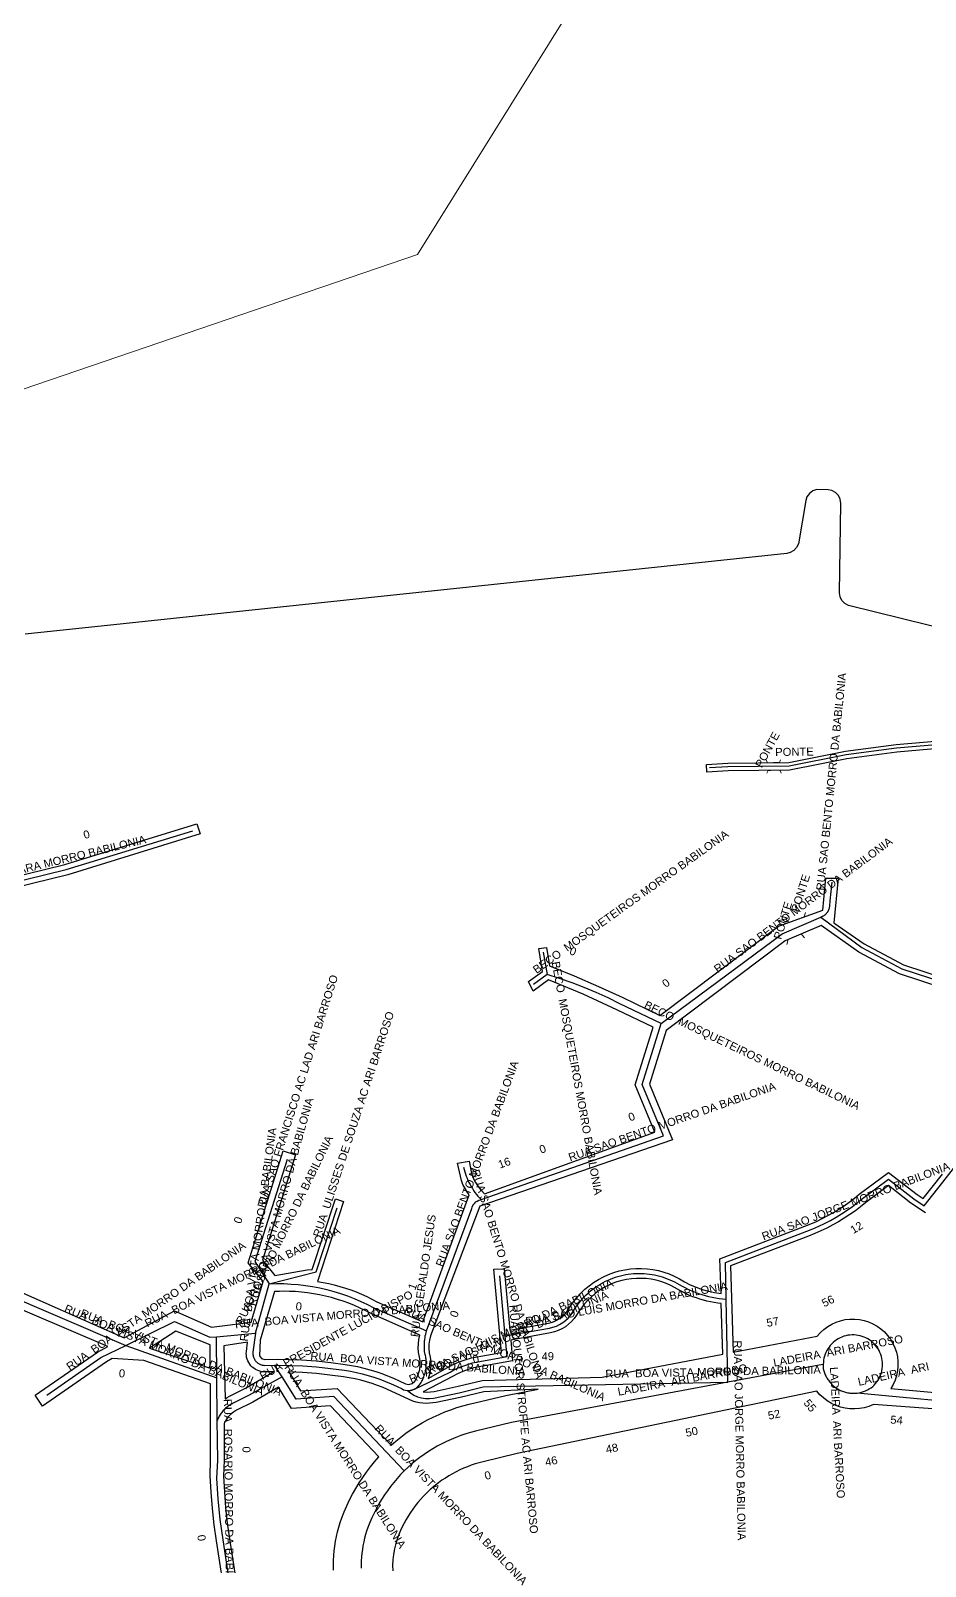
# Model space of a CAD drawing. Header units: millimetres. Extents: x 617751 to 636088, y 68402 to 77988.
# Drawn here: x 631095.6 to 631229.8, y 72529.8 to 72760.1 of the extents above; entities that cross this region are included whole.
import ezdxf

# ---------------------------------------------------------------- set-up
doc = ezdxf.new("R2010")
doc.units = ezdxf.units.MM
doc.header["$LTSCALE"] = 3
doc.header["$MEASUREMENT"] = 0
for name, color, linetype in [('ALINHAMENTO PREDIAL', 120, 'Continuous'), ('BAIRRO', 30, 'Continuous'), ('NOME LOGRADOURO', 252, 'Continuous'), ('NUMERAÇÃO', 7, 'Continuous'), ('OBRA DE ARTE', 190, 'Continuous')]:
    doc.layers.add(name, color=color, linetype=linetype)
doc.styles.get("Standard").update_dxf_attribs({"font": 'arial.ttf'})

msp = doc.modelspace()

# ---------------------------------------------------------------- linework, layer by layer
at = {"layer": 'ALINHAMENTO PREDIAL'}
for points in [[(631311.34, 72650.92), (631218.23, 72673.88), (631217.68, 72674.18), (631217.25, 72674.64), (631216.98, 72675.2), (631216.9, 72675.79), (631217.11, 72689.21), (631217.02, 72689.83), (631216.75, 72690.39), (631216.31, 72690.84), (631215.76, 72691.13), (631215.21, 72691.24), (631213.48, 72691.29), (631212.89, 72691.09), (631212.38, 72690.72), (631212.02, 72690.22), (631211.83, 72689.64), (631210.73, 72683.17), (631210.47, 72682.6), (631210.05, 72682.14), (631209.51, 72681.83), (631209.02, 72681.72), (631109.5, 72671.16), (631094.79, 72669.58)], [(631311.34, 72650.92), (631218.23, 72673.88), (631217.68, 72674.18), (631217.25, 72674.64), (631216.98, 72675.2), (631216.9, 72675.79), (631217.11, 72689.21), (631217.02, 72689.83), (631216.75, 72690.39), (631216.31, 72690.84), (631215.76, 72691.13), (631215.21, 72691.24), (631213.48, 72691.29), (631212.89, 72691.09), (631212.38, 72690.72), (631212.02, 72690.22), (631211.83, 72689.64), (631210.73, 72683.17), (631210.47, 72682.6), (631210.05, 72682.14), (631209.51, 72681.83), (631209.02, 72681.72), (631109.5, 72671.16), (631094.79, 72669.58)], [(631235.67, 72652.78), (631225.5, 72651.9), (631217.99, 72650.9), (631209.42, 72649.2), (631200.18, 72649.1), (631197.01, 72648.91), (631196.94, 72650.06), (631200.13, 72650.26), (631209.3, 72650.35), (631217.8, 72652.03), (631225.37, 72653.05), (631235.36, 72653.91)], [(631235.67, 72652.78), (631225.5, 72651.9), (631217.99, 72650.9), (631209.42, 72649.2), (631200.18, 72649.1), (631197.01, 72648.91), (631196.94, 72650.06), (631200.13, 72650.26), (631209.3, 72650.35), (631217.8, 72652.03), (631225.37, 72653.05), (631235.36, 72653.91)], [(631063.46, 72625.9), (631100.76, 72635.05), (631120.56, 72641.17), (631121.03, 72639.63), (631101.19, 72633.49), (631063.87, 72624.34)], [(631063.46, 72625.9), (631100.76, 72635.05), (631120.56, 72641.17), (631121.03, 72639.63), (631101.19, 72633.49), (631063.87, 72624.34)], [(631090.88, 72572.34), (631109.67, 72564.08), (631117.17, 72568.12), (631122.73, 72565.67), (631128.7, 72566.43), (631130.48, 72572.49), (631128.23, 72575.32), (631133.48, 72592.09), (631135.35, 72591.51), (631130.41, 72575.72), (631132.26, 72573.4), (631137.09, 72574.23), (631137.82, 72574.32), (631141.31, 72584.89), (631142.55, 72584.48), (631138.62, 72572.49), (631139.47, 72572.35), (631140.31, 72572.18), (631141.15, 72571.99), (631141.98, 72571.77), (631142.81, 72571.51), (631143.62, 72571.24), (631144.43, 72570.93), (631145.22, 72570.6), (631146.01, 72570.25), (631146.78, 72569.87), (631147.54, 72569.46), (631154.44, 72566.45), (631161.35, 72585.51), (631161.01, 72586.01), (631160.71, 72586.53), (631160.44, 72587.07), (631160.2, 72587.63), (631159.63, 72590.23), (631161.36, 72590.56), (631161.73, 72588.71), (631161.99, 72588.02), (631162.31, 72587.37), (631162.7, 72586.76), (631163.15, 72586.18), (631163.66, 72585.66), (631189.22, 72594.92), (631186.26, 72602.01), (631188.95, 72610.67), (631183.53, 72613.27), (631178.45, 72615.6), (631173.29, 72617.75), (631170.95, 72616.07), (631170.26, 72617.49), (631172.39, 72619.01), (631171.83, 72622.43), (631172.96, 72622.62), (631173.41, 72619.84), (631177.11, 72618.35), (631180.77, 72616.76), (631184.39, 72615.08), (631189.97, 72612.41), (631207.76, 72625.81), (631214.42, 72628.22), (631214.84, 72633), (631216.72, 72632.98), (631216.06, 72626.28), (631220.57, 72623.13), (631226.48, 72620), (631233.04, 72617.86)], [(631090.88, 72572.34), (631109.67, 72564.08), (631117.17, 72568.12), (631122.73, 72565.67), (631128.7, 72566.43), (631130.48, 72572.49), (631128.23, 72575.32), (631133.48, 72592.09), (631135.35, 72591.51), (631130.41, 72575.72), (631132.26, 72573.4), (631137.09, 72574.23), (631137.82, 72574.32), (631141.31, 72584.89), (631142.55, 72584.48), (631138.62, 72572.49), (631139.47, 72572.35), (631140.31, 72572.18), (631141.15, 72571.99), (631141.98, 72571.77), (631142.81, 72571.51), (631143.62, 72571.24), (631144.43, 72570.93), (631145.22, 72570.6), (631146.01, 72570.25), (631146.78, 72569.87), (631147.54, 72569.46), (631154.44, 72566.45), (631161.35, 72585.51), (631161.01, 72586.01), (631160.71, 72586.53), (631160.44, 72587.07), (631160.2, 72587.63), (631159.63, 72590.23), (631161.36, 72590.56), (631161.73, 72588.71), (631161.99, 72588.02), (631162.31, 72587.37), (631162.7, 72586.76), (631163.15, 72586.18), (631163.66, 72585.66), (631189.22, 72594.92), (631186.26, 72602.01), (631188.95, 72610.67), (631183.53, 72613.27), (631178.45, 72615.6), (631173.29, 72617.75), (631170.95, 72616.07), (631170.26, 72617.49), (631172.39, 72619.01), (631171.83, 72622.43), (631172.96, 72622.62), (631173.41, 72619.84), (631177.11, 72618.35), (631180.77, 72616.76), (631184.39, 72615.08), (631189.97, 72612.41), (631207.76, 72625.81), (631214.42, 72628.22), (631214.84, 72633), (631216.72, 72632.98), (631216.06, 72626.28), (631220.57, 72623.13), (631226.48, 72620), (631233.04, 72617.86)], [(631232.28, 72616.57), (631225.91, 72618.67), (631219.81, 72621.89), (631214.14, 72625.91), (631208.76, 72623.61), (631190.89, 72610.15), (631188.39, 72602.11), (631191.87, 72593.77), (631162.96, 72583.82), (631155.58, 72564.35), (631155.4, 72563.73), (631155.31, 72563.09), (631155.3, 72562.45), (631155.38, 72561.81), (631155.52, 72561.18), (631155.6, 72560.53), (631155.6, 72559.87), (631155.54, 72559.22), (631155.41, 72558.58), (631155.21, 72557.96), (631158.12, 72559.6), (631158.98, 72560.05), (631159.86, 72560.44), (631160.77, 72560.78), (631161.7, 72561.05), (631166.23, 72561.88), (631165.08, 72574.36), (631166.63, 72574.4), (631167.47, 72565.19), (631173.29, 72566.27), (631173.87, 72566.43), (631174.44, 72566.66), (631174.96, 72566.96), (631175.44, 72567.34), (631175.86, 72567.77), (631176.22, 72568.26), (631176.52, 72568.75), (631177, 72569.45), (631177.52, 72570.12), (631178.09, 72570.74), (631178.7, 72571.33), (631179.35, 72571.87), (631180.03, 72572.37), (631180.75, 72572.82), (631181.5, 72573.22), (631182.27, 72573.56), (631183.06, 72573.85), (631183.88, 72574.09), (631184.7, 72574.27), (631185.54, 72574.39), (631186.38, 72574.46), (631187.23, 72574.46), (631188.07, 72574.41), (631188.91, 72574.3), (631189.74, 72574.13), (631190.56, 72573.91), (631191.36, 72573.63), (631192.13, 72573.29), (631192.89, 72572.91), (631193.67, 72572.45), (631194.52, 72572.01), (631195.4, 72571.63), (631196.31, 72571.31), (631197.23, 72571.05), (631198.17, 72570.85), (631199.13, 72570.72), (631198.96, 72575.92), (631211.7, 72580.79), (631212.58, 72581.14), (631213.45, 72581.52), (631214.31, 72581.94), (631215.15, 72582.38), (631215.98, 72582.85), (631216.79, 72583.34), (631217.58, 72583.87), (631218.36, 72584.42), (631219.12, 72584.99), (631219.85, 72585.59), (631224.26, 72588.87), (631228.52, 72585.54), (631229.43, 72584.94), (631232.32, 72588.61)], [(631232.28, 72616.57), (631225.91, 72618.67), (631219.81, 72621.89), (631214.14, 72625.91), (631208.76, 72623.61), (631190.89, 72610.15), (631188.39, 72602.11), (631191.87, 72593.77), (631162.96, 72583.82), (631155.58, 72564.35), (631155.4, 72563.73), (631155.31, 72563.09), (631155.3, 72562.45), (631155.38, 72561.81), (631155.52, 72561.18), (631155.6, 72560.53), (631155.6, 72559.87), (631155.54, 72559.22), (631155.41, 72558.58), (631155.21, 72557.96), (631158.12, 72559.6), (631158.98, 72560.05), (631159.86, 72560.44), (631160.77, 72560.78), (631161.7, 72561.05), (631166.23, 72561.88), (631165.08, 72574.36), (631166.63, 72574.4), (631167.47, 72565.19), (631173.29, 72566.27), (631173.87, 72566.43), (631174.44, 72566.66), (631174.96, 72566.96), (631175.44, 72567.34), (631175.86, 72567.77), (631176.22, 72568.26), (631176.52, 72568.75), (631177, 72569.45), (631177.52, 72570.12), (631178.09, 72570.74), (631178.7, 72571.33), (631179.35, 72571.87), (631180.03, 72572.37), (631180.75, 72572.82), (631181.5, 72573.22), (631182.27, 72573.56), (631183.06, 72573.85), (631183.88, 72574.09), (631184.7, 72574.27), (631185.54, 72574.39), (631186.38, 72574.46), (631187.23, 72574.46), (631188.07, 72574.41), (631188.91, 72574.3), (631189.74, 72574.13), (631190.56, 72573.91), (631191.36, 72573.63), (631192.13, 72573.29), (631192.89, 72572.91), (631193.67, 72572.45), (631194.52, 72572.01), (631195.4, 72571.63), (631196.31, 72571.31), (631197.23, 72571.05), (631198.17, 72570.85), (631199.13, 72570.72), (631198.96, 72575.92), (631211.7, 72580.79), (631212.58, 72581.14), (631213.45, 72581.52), (631214.31, 72581.94), (631215.15, 72582.38), (631215.98, 72582.85), (631216.79, 72583.34), (631217.58, 72583.87), (631218.36, 72584.42), (631219.12, 72584.99), (631219.85, 72585.59), (631224.26, 72588.87), (631228.52, 72585.54), (631229.43, 72584.94), (631232.32, 72588.61)], [(631229.77, 72582.81), (631227.6, 72584.26), (631224.24, 72586.88), (631220.84, 72584.35), (631220.06, 72583.72), (631219.27, 72583.12), (631218.45, 72582.54), (631217.61, 72581.99), (631216.76, 72581.47), (631215.89, 72580.98), (631215.01, 72580.51), (631214.11, 72580.08), (631213.19, 72579.68), (631212.27, 72579.31), (631200.57, 72574.84), (631200.94, 72561.91), (631213.56, 72564.31), (631214.03, 72564.84), (631214.55, 72565.32), (631215.13, 72565.75), (631215.74, 72566.11), (631216.38, 72566.4), (631217.06, 72566.63), (631217.75, 72566.79), (631218.46, 72566.87), (631219.17, 72566.87), (631219.88, 72566.81), (631220.57, 72566.67), (631221.25, 72566.45), (631221.9, 72566.17), (631222.52, 72565.82), (631223.1, 72565.41), (631223.63, 72564.94), (631224.11, 72564.41), (631224.54, 72563.84), (631224.9, 72563.23), (631225.19, 72562.58), (631225.42, 72561.91), (631225.58, 72561.22), (631225.66, 72560.51), (631225.66, 72559.8), (631225.59, 72559.09), (631225.45, 72558.39), (631225.24, 72557.72), (631224.96, 72557.06), (631224.61, 72556.45), (631241.05, 72554.94)], [(631229.77, 72582.81), (631227.6, 72584.26), (631224.24, 72586.88), (631220.84, 72584.35), (631220.06, 72583.72), (631219.27, 72583.12), (631218.45, 72582.54), (631217.61, 72581.99), (631216.76, 72581.47), (631215.89, 72580.98), (631215.01, 72580.51), (631214.11, 72580.08), (631213.19, 72579.68), (631212.27, 72579.31), (631200.57, 72574.84), (631200.94, 72561.91), (631213.56, 72564.31), (631214.03, 72564.84), (631214.55, 72565.32), (631215.13, 72565.75), (631215.74, 72566.11), (631216.38, 72566.4), (631217.06, 72566.63), (631217.75, 72566.79), (631218.46, 72566.87), (631219.17, 72566.87), (631219.88, 72566.81), (631220.57, 72566.67), (631221.25, 72566.45), (631221.9, 72566.17), (631222.52, 72565.82), (631223.1, 72565.41), (631223.63, 72564.94), (631224.11, 72564.41), (631224.54, 72563.84), (631224.9, 72563.23), (631225.19, 72562.58), (631225.42, 72561.91), (631225.58, 72561.22), (631225.66, 72560.51), (631225.66, 72559.8), (631225.59, 72559.09), (631225.45, 72558.39), (631225.24, 72557.72), (631224.96, 72557.06), (631224.61, 72556.45), (631241.05, 72554.94)], [(631153.98, 72564.48), (631146.67, 72567.7), (631145.86, 72568.13), (631145.03, 72568.53), (631144.2, 72568.89), (631143.35, 72569.24), (631142.48, 72569.55), (631141.61, 72569.83), (631140.73, 72570.08), (631139.85, 72570.31), (631138.95, 72570.5), (631138.05, 72570.67), (631137.15, 72570.8), (631136.24, 72570.9), (631135.32, 72570.98), (631134.41, 72571.02), (631133.66, 72571.03), (631132.92, 72571.02), (631132.17, 72570.99), (631130.06, 72563.73), (631129.92, 72561.36), (631130.25, 72560.97), (631130.75, 72560.83), (631132.58, 72560.85), (631134.4, 72560.82), (631136.22, 72560.75), (631138.42, 72560.59), (631140.62, 72560.37), (631142.8, 72560.08), (631143.73, 72559.92), (631144.65, 72559.74), (631145.57, 72559.52), (631146.48, 72559.28), (631147.38, 72559), (631148.27, 72558.7), (631149.15, 72558.36), (631150.02, 72558), (631150.88, 72557.61), (631151.83, 72557.14), (631152.34, 72557.06), (631152.84, 72557.21), (631153.23, 72557.57), (631153.55, 72558.11), (631153.79, 72558.7), (631153.96, 72559.31), (631154.03, 72559.95), (631154.02, 72560.58), (631153.92, 72561.21), (631153.8, 72561.86), (631153.75, 72562.52), (631153.76, 72563.18), (631153.84, 72563.83), (631153.98, 72564.48)], [(631167.6, 72563.7), (631167.89, 72560.62), (631162.03, 72559.55), (631161.22, 72559.31), (631160.41, 72559.01), (631159.63, 72558.67), (631158.87, 72558.27), (631154.48, 72555.95), (631155.02, 72555.92), (631155.57, 72555.95), (631156.11, 72556.03), (631159.73, 72556.79), (631163.32, 72557.65), (631181.33, 72558.18), (631199.42, 72561.62), (631199.17, 72569.21), (631198.63, 72569.27), (631198.09, 72569.35), (631197.55, 72569.45), (631197.02, 72569.57), (631196.49, 72569.7), (631195.96, 72569.85), (631195.44, 72570.03), (631194.93, 72570.21), (631194.42, 72570.42), (631193.93, 72570.64), (631193.44, 72570.89), (631192.95, 72571.14), (631192.16, 72571.61), (631191.5, 72571.95), (631190.82, 72572.24), (631190.11, 72572.49), (631189.4, 72572.68), (631188.67, 72572.83), (631187.93, 72572.93), (631187.19, 72572.97), (631186.45, 72572.97), (631185.71, 72572.91), (631184.97, 72572.8), (631184.24, 72572.64), (631183.53, 72572.44), (631182.83, 72572.18), (631182.15, 72571.88), (631181.5, 72571.53), (631180.87, 72571.13), (631180.27, 72570.7), (631179.7, 72570.22), (631179.16, 72569.71), (631178.66, 72569.15), (631178.2, 72568.57), (631177.78, 72567.96), (631177.48, 72567.47), (631177.13, 72566.97), (631176.73, 72566.51), (631176.28, 72566.1), (631175.8, 72565.73), (631175.28, 72565.41), (631174.73, 72565.15), (631174.15, 72564.95), (631173.56, 72564.81), (631167.6, 72563.7)], [(631122.57, 72557.18), (631112.58, 72560.68), (631107.86, 72560.98), (631107.01, 72560.46), (631097.42, 72553.82), (631096.32, 72555.44), (631105.67, 72561.92), (631107.21, 72562.75), (631089.96, 72570.09)], [(631122.56, 72559.49), (631122.55, 72562.21), (631122.52, 72562.99), (631117.38, 72565.06), (631113.46, 72562.5), (631122.56, 72559.49)], [(631124.77, 72554.92), (631125.11, 72555.12), (631125.45, 72555.31), (631127.83, 72556.5), (631132.03, 72558.96), (631130.7, 72558.95), (631130.41, 72558.96), (631130.13, 72559.01), (631129.85, 72559.09), (631129.58, 72559.2), (631129.32, 72559.33), (631129.08, 72559.49), (631128.86, 72559.67), (631128.66, 72559.88), (631128.48, 72560.1), (631128.32, 72560.35), (631128.19, 72560.6), (631128.09, 72560.88), (631128.01, 72561.15), (631127.97, 72561.44), (631127.96, 72561.73), (631127.97, 72562.02), (631128.12, 72563.43), (631124.58, 72562.86), (631124.77, 72554.92)], [(631148.47, 72556.6), (631147.65, 72556.91), (631146.81, 72557.2), (631145.97, 72557.46), (631145.12, 72557.69), (631144.26, 72557.89), (631143.39, 72558.07), (631142.52, 72558.21), (631140.5, 72558.48), (631138.46, 72558.7), (631136.4, 72558.85), (631134.33, 72558.94), (631136.07, 72556.1), (631141.58, 72556.47), (631149.66, 72547.95), (631150.38, 72548.58), (631151.13, 72549.17), (631151.89, 72549.74), (631152.67, 72550.29), (631153.48, 72550.8), (631154.3, 72551.29), (631155.13, 72551.75), (631155.98, 72552.18), (631156.85, 72552.58), (631157.73, 72552.95), (631158.62, 72553.28), (631159.52, 72553.59), (631160.44, 72553.86), (631161.36, 72554.11), (631166.86, 72555.42), (631171.74, 72556.35), (631163.57, 72555.97), (631160.01, 72555.12), (631156.44, 72554.37), (631155.94, 72554.29), (631155.44, 72554.24), (631154.93, 72554.23), (631154.42, 72554.25), (631153.92, 72554.31), (631153.42, 72554.41), (631152.94, 72554.54), (631148.47, 72556.6)], [(631124.93, 72524.22), (631123.49, 72533.6), (631123.15, 72536.03), (631122.88, 72538.46), (631122.67, 72540.91), (631122.53, 72543.36), (631122.61, 72545.73), (631122.57, 72557.18)], [(631141.03, 72529.22), (631141.02, 72529.94), (631141.03, 72530.66), (631141.07, 72531.39), (631141.13, 72532.11), (631141.22, 72532.83), (631141.33, 72533.55), (631141.47, 72534.26), (631141.64, 72534.96), (631141.82, 72535.66), (631142.04, 72536.36), (631142.27, 72537.04), (631142.63, 72537.96), (631143.02, 72538.86), (631143.44, 72539.74), (631143.89, 72540.61), (631144.37, 72541.47), (631144.87, 72542.31), (631145.41, 72543.13), (631145.97, 72543.93), (631146.57, 72544.71), (631147.18, 72545.47), (631147.83, 72546.21), (631140.56, 72553.86), (631134.72, 72553.47), (631132.78, 72556.65), (631128.96, 72554.42), (631126.51, 72553.19), (631126.03, 72552.91), (631125.6, 72552.57), (631125.21, 72552.17), (631124.88, 72551.72), (631124.62, 72551.23), (631124.64, 72545.7), (631124.56, 72543.29), (631124.67, 72540.94), (631124.85, 72538.58), (631125.11, 72536.24), (631125.44, 72533.9), (631126.97, 72523.96)], [(631240.39, 72552.69), (631221.97, 72554.05), (631221.3, 72553.78), (631220.61, 72553.57), (631219.89, 72553.44), (631219.17, 72553.39), (631218.45, 72553.41), (631217.73, 72553.5), (631217.03, 72553.67), (631216.34, 72553.91), (631215.69, 72554.22), (631215.07, 72554.6), (631214.5, 72555.04), (631213.97, 72555.53), (631213.49, 72556.08), (631168.56, 72546.71), (631163.46, 72545.47), (631162.86, 72545.32), (631162.27, 72545.14), (631161.68, 72544.94), (631161.1, 72544.73), (631160.53, 72544.49), (631159.97, 72544.24), (631159.41, 72543.96), (631158.87, 72543.67), (631158.33, 72543.36), (631157.81, 72543.03), (631157.29, 72542.69), (631156.79, 72542.32), (631156.31, 72541.94), (631155.83, 72541.55), (631155.37, 72541.14), (631154.92, 72540.71), (631154.49, 72540.27), (631154.08, 72539.81), (631153.67, 72539.34), (631153.29, 72538.85), (631152.92, 72538.36), (631152.57, 72537.85), (631152.24, 72537.33), (631151.92, 72536.8), (631151.62, 72536.25), (631151.34, 72535.7), (631151.08, 72535.14), (631150.84, 72534.57), (631150.62, 72534), (631150.36, 72533.21), (631150.16, 72532.4), (631150.02, 72531.58), (631149.93, 72530.76), (631149.9, 72529.93), (631149.93, 72529.1)], [(631240.39, 72552.69), (631221.97, 72554.05), (631221.3, 72553.78), (631220.61, 72553.57), (631219.89, 72553.44), (631219.17, 72553.39), (631218.45, 72553.41), (631217.73, 72553.5), (631217.03, 72553.67), (631216.34, 72553.91), (631215.69, 72554.22), (631215.07, 72554.6), (631214.5, 72555.04), (631213.97, 72555.53), (631213.49, 72556.08), (631168.56, 72546.71), (631163.46, 72545.47), (631162.86, 72545.32), (631162.27, 72545.14), (631161.68, 72544.94), (631161.1, 72544.73), (631160.53, 72544.49), (631159.97, 72544.24), (631159.41, 72543.96), (631158.87, 72543.67), (631158.33, 72543.36), (631157.81, 72543.03), (631157.29, 72542.69), (631156.79, 72542.32), (631156.31, 72541.94), (631155.83, 72541.55), (631155.37, 72541.14), (631154.92, 72540.71), (631154.49, 72540.27), (631154.08, 72539.81), (631153.67, 72539.34), (631153.29, 72538.85), (631152.92, 72538.36), (631152.57, 72537.85), (631152.24, 72537.33), (631151.92, 72536.8), (631151.62, 72536.25), (631151.34, 72535.7), (631151.08, 72535.14), (631150.84, 72534.57), (631150.62, 72534), (631150.36, 72533.21), (631150.16, 72532.4), (631150.02, 72531.58), (631149.93, 72530.76), (631149.9, 72529.93), (631149.93, 72529.1)]]:
    msp.add_lwpolyline(points, dxfattribs=at)
at = {"layer": 'BAIRRO', "lineweight": 20}
msp.add_lwpolyline([(631229.65, 72848.57), (631153.65, 72726.57), (630711.19, 72575.39), (630906.39, 72170.25), (630821.33, 72131.07), (630972.89, 71745.61)], dxfattribs=at)
at = {"layer": 'NOME LOGRADOURO'}
for points in [[(631258.16, 72654.2), (631253.74, 72654.55), (631246.38, 72655.22), (631239.23, 72655.09), (631235.51, 72653.36), (631225.43, 72652.49), (631217.89, 72651.48), (631209.36, 72649.8), (631200.16, 72649.7), (631197.42, 72649.53)], [(631053.99, 72621.63), (631056.37, 72622.63), (631058.77, 72623.54), (631061.2, 72624.38), (631063.66, 72625.14), (631100.97, 72634.29), (631119.93, 72640.08)], [(631215.73, 72632.42), (631215.45, 72629.59), (631215.39, 72628.82), (631215.39, 72628.75), (631215.38, 72628.69), (631215.37, 72628.62), (631215.36, 72628.56), (631215.34, 72628.5), (631215.33, 72628.43), (631215.31, 72628.37), (631215.29, 72628.31), (631215.26, 72628.25), (631215.24, 72628.19), (631215.21, 72628.13), (631215.18, 72628.07), (631215.15, 72628.01), (631215.12, 72627.96), (631215.08, 72627.9), (631215.05, 72627.85), (631215.01, 72627.79), (631214.97, 72627.74), (631214.92, 72627.69), (631214.88, 72627.65), (631214.84, 72627.6), (631214.79, 72627.55), (631214.74, 72627.51), (631214.69, 72627.47), (631214.64, 72627.43), (631214.58, 72627.39), (631214.53, 72627.35), (631214.47, 72627.32), (631214.42, 72627.29), (631214.36, 72627.26), (631214.3, 72627.23), (631214.24, 72627.2), (631214.18, 72627.18), (631214.12, 72627.16)], [(631190.16, 72611.2), (631208.29, 72624.66), (631214.12, 72627.16)], [(631214.12, 72627.16), (631220.23, 72622.58), (631226.23, 72619.42), (631232.53, 72617.34), (631233.05, 72617.2), (631233.59, 72617.11), (631234.13, 72617.08), (631234.67, 72617.1), (631235.21, 72617.18), (631235.73, 72617.31), (631236.24, 72617.49), (631236.73, 72617.73), (631237.19, 72618.01), (631237.62, 72618.34), (631241.12, 72622.15), (631254.97, 72622.68), (631258.47, 72620.7), (631258.74, 72618.39)], [(631172.45, 72621.9), (631173.07, 72618.53)], [(631173.07, 72618.53), (631171.04, 72617.07)], [(631190.16, 72611.2), (631183.96, 72614.17), (631182.2, 72615.04), (631180.42, 72615.85), (631178.62, 72616.61), (631176.79, 72617.31), (631174.94, 72617.95), (631173.07, 72618.53)], [(631163.15, 72584.78), (631190.53, 72594.34), (631187.32, 72602.06), (631190.16, 72611.2)], [(631199.89, 72569.87), (631199.78, 72575.37), (631211.99, 72580.04), (631212.89, 72580.4), (631213.78, 72580.79), (631214.66, 72581.22), (631215.53, 72581.67), (631216.38, 72582.15), (631217.21, 72582.66), (631218.02, 72583.19), (631218.82, 72583.76), (631219.6, 72584.35), (631220.35, 72584.96), (631224.25, 72587.86), (631228.05, 72584.89), (631229.6, 72583.86), (631232.96, 72588.11), (631233.98, 72589.43), (631234.97, 72590.79), (631235.92, 72592.17), (631236.83, 72593.59), (631237.69, 72595.03), (631238.51, 72596.49)], [(631075.15, 72594.49), (631078.1, 72588.22), (631078.81, 72581.45), (631082.39, 72577.14), (631082.86, 72576.59), (631083.35, 72576.06), (631083.86, 72575.55), (631084.38, 72575.06), (631084.92, 72574.59), (631085.48, 72574.13), (631086.05, 72573.69), (631086.63, 72573.28), (631087.24, 72572.88), (631087.85, 72572.51), (631088.48, 72572.15), (631089.11, 72571.82), (631089.76, 72571.51), (631090.42, 72571.23), (631109.89, 72562.93)], [(631134.1, 72590.8), (631129.26, 72575.51), (631131.4, 72572.17)], [(631160.53, 72589.64), (631160.61, 72589.3), (631160.7, 72588.97), (631160.81, 72588.63), (631160.92, 72588.3), (631161.05, 72587.98), (631161.19, 72587.66), (631161.34, 72587.34), (631161.5, 72587.03), (631161.67, 72586.73), (631161.85, 72586.43), (631162.04, 72586.13), (631162.24, 72585.85), (631162.46, 72585.57), (631162.68, 72585.3), (631162.91, 72585.04), (631163.15, 72584.78)], [(631131.4, 72572.17), (631138.45, 72573.94), (631141.59, 72583.54)], [(631154.98, 72565.1), (631161.77, 72583.43), (631161.83, 72583.66), (631161.93, 72583.88), (631162.05, 72584.09), (631162.21, 72584.27), (631162.38, 72584.44), (631162.58, 72584.57), (631162.8, 72584.68), (631163.03, 72584.76)], [(631166.78, 72564.36), (631165.95, 72573.36)], [(631166.78, 72564.36), (631173.42, 72565.53), (631173.94, 72565.66), (631174.45, 72565.83), (631174.93, 72566.06), (631175.39, 72566.34), (631175.81, 72566.66), (631176.2, 72567.02), (631176.55, 72567.42), (631176.86, 72567.86), (631177.16, 72568.35), (631177.38, 72568.68), (631177.61, 72569.01), (631177.85, 72569.32), (631178.1, 72569.63), (631178.36, 72569.93), (631178.63, 72570.22), (631178.91, 72570.5), (631179.2, 72570.77), (631179.5, 72571.03), (631179.81, 72571.28), (631180.13, 72571.52), (631180.46, 72571.74), (631180.79, 72571.96), (631181.13, 72572.16), (631181.48, 72572.36), (631181.83, 72572.54), (631182.19, 72572.71), (631182.55, 72572.86), (631182.93, 72573.01), (631183.3, 72573.14), (631183.68, 72573.25), (631184.06, 72573.36), (631184.45, 72573.45), (631184.84, 72573.53), (631185.23, 72573.59), (631185.62, 72573.64), (631186.02, 72573.68), (631186.42, 72573.7), (631186.81, 72573.71), (631187.21, 72573.71), (631187.61, 72573.69), (631188, 72573.66), (631188.4, 72573.61), (631188.79, 72573.56), (631189.18, 72573.48), (631189.57, 72573.4), (631189.95, 72573.3), (631190.33, 72573.19), (631190.71, 72573.06), (631191.08, 72572.92), (631191.45, 72572.77), (631191.81, 72572.61), (631192.17, 72572.44), (631192.52, 72572.25), (631192.86, 72572.05), (631193.32, 72571.78), (631193.79, 72571.53), (631194.27, 72571.3), (631194.75, 72571.08), (631195.24, 72570.88), (631195.74, 72570.7), (631196.25, 72570.54), (631196.76, 72570.39), (631197.27, 72570.26), (631197.79, 72570.14), (631198.31, 72570.05), (631198.84, 72569.97), (631199.36, 72569.91), (631199.89, 72569.87)], [(631129.34, 72564.75), (631131.4, 72572.17)], [(631131.4, 72572.17), (631132.48, 72572.19), (631133.57, 72572.18), (631134.66, 72572.12), (631135.74, 72572.03), (631136.82, 72571.9), (631137.89, 72571.73), (631138.96, 72571.53), (631140.02, 72571.29), (631141.06, 72571.01), (631142.1, 72570.69), (631143.13, 72570.34), (631144.15, 72569.95), (631145.15, 72569.53), (631146.13, 72569.07), (631147.1, 72568.58), (631154.98, 72565.1)], [(631200.16, 72557.41), (631199.89, 72569.87)], [(631109.89, 72562.93), (631117.19, 72566.49), (631122.51, 72564.14), (631123.48, 72564.23)], [(631123.48, 72564.23), (631129.34, 72564.75)], [(631123.54, 72558.04), (631123.48, 72564.23)], [(631129.34, 72564.75), (631128.95, 72561.91), (631128.95, 72561.79), (631128.95, 72561.66), (631128.95, 72561.54), (631128.97, 72561.42), (631129, 72561.3), (631129.03, 72561.18), (631129.07, 72561.06), (631129.12, 72560.95), (631129.18, 72560.84), (631129.24, 72560.73), (631129.32, 72560.63), (631129.4, 72560.53), (631129.48, 72560.44), (631129.57, 72560.36), (631129.67, 72560.28), (631129.77, 72560.21), (631129.88, 72560.15), (631129.99, 72560.09), (631130.1, 72560.05), (631130.22, 72560.01), (631130.34, 72559.98), (631130.46, 72559.95), (631130.59, 72559.94), (631130.71, 72559.93), (631132.21, 72559.95)], [(631153.17, 72556.37), (631153.3, 72556.44), (631153.42, 72556.51), (631153.53, 72556.6), (631153.64, 72556.69), (631153.74, 72556.78), (631153.84, 72556.89), (631153.93, 72557), (631154.07, 72557.21), (631154.17, 72557.38), (631154.26, 72557.54), (631154.35, 72557.71), (631154.43, 72557.88), (631154.51, 72558.05), (631154.58, 72558.23), (631154.64, 72558.41), (631154.7, 72558.59), (631154.75, 72558.77), (631154.8, 72558.95), (631154.84, 72559.14), (631154.87, 72559.33), (631154.9, 72559.51), (631154.92, 72559.7), (631154.93, 72559.89), (631154.94, 72560.08), (631154.94, 72560.27), (631154.94, 72560.46), (631154.92, 72560.65), (631154.91, 72560.84), (631154.88, 72561.02), (631154.85, 72561.21), (631154.82, 72561.4), (631154.77, 72561.58), (631154.72, 72561.76), (631154.69, 72562.02), (631154.67, 72562.28), (631154.65, 72562.54), (631154.65, 72562.8), (631154.65, 72563.06), (631154.66, 72563.32), (631154.68, 72563.58), (631154.71, 72563.83), (631154.75, 72564.09), (631154.79, 72564.35), (631154.85, 72564.6), (631154.91, 72564.85), (631154.98, 72565.1)], [(631153.17, 72556.37), (631158.5, 72558.93), (631158.9, 72559.15), (631159.31, 72559.35), (631159.72, 72559.54), (631160.14, 72559.72), (631160.57, 72559.88), (631161, 72560.03), (631161.43, 72560.17), (631161.87, 72560.29), (631167.07, 72561.24), (631166.78, 72564.36)], [(631219.55, 72555.78), (631219.87, 72555.83), (631220.18, 72555.9), (631220.49, 72555.99), (631220.79, 72556.1), (631221.08, 72556.24), (631221.36, 72556.39), (631221.63, 72556.57), (631221.87, 72556.76), (631222.09, 72556.98), (631222.3, 72557.21), (631222.49, 72557.45), (631222.67, 72557.71), (631222.82, 72557.98), (631222.96, 72558.25), (631223.07, 72558.54), (631223.17, 72558.83), (631223.24, 72559.13), (631223.3, 72559.44), (631223.33, 72559.75), (631223.34, 72560.06), (631223.33, 72560.37), (631223.3, 72560.67), (631223.25, 72560.98), (631223.17, 72561.28), (631223.08, 72561.57), (631222.96, 72561.86), (631222.83, 72562.14), (631222.67, 72562.41), (631222.5, 72562.66), (631222.31, 72562.91), (631222.11, 72563.14), (631221.88, 72563.35), (631221.65, 72563.55), (631221.4, 72563.74), (631221.14, 72563.9), (631220.86, 72564.05), (631220.58, 72564.17), (631220.29, 72564.28), (631219.99, 72564.37), (631219.69, 72564.43), (631219.38, 72564.48), (631219.08, 72564.5), (631218.77, 72564.5), (631218.46, 72564.48), (631218.15, 72564.44), (631217.85, 72564.37), (631217.55, 72564.29), (631217.26, 72564.18), (631216.98, 72564.06), (631216.7, 72563.91), (631216.44, 72563.75), (631216.19, 72563.57), (631215.95, 72563.37), (631215.73, 72563.16), (631215.52, 72562.93), (631215.33, 72562.68), (631215.15, 72562.43), (631215, 72562.16), (631214.86, 72561.88), (631214.74, 72561.6), (631214.65, 72561.3), (631214.57, 72561), (631214.52, 72560.7), (631214.48, 72560.39), (631214.47, 72560.08)], [(631098.04, 72555.44), (631106.13, 72561.1), (631109.89, 72562.93)], [(631109.89, 72562.93), (631123.54, 72558.04)], [(631133.33, 72558.19), (631132.21, 72559.95)], [(631132.21, 72559.95), (631134.31, 72559.93), (631136.41, 72559.84), (631138.5, 72559.69), (631140.59, 72559.47), (631142.67, 72559.19), (631143.57, 72559.04), (631144.46, 72558.86), (631145.35, 72558.65), (631146.23, 72558.41), (631147.1, 72558.15), (631147.97, 72557.85), (631148.82, 72557.53), (631149.66, 72557.18), (631150.49, 72556.8), (631151.31, 72556.39), (631151.55, 72556.28), (631151.81, 72556.21), (631152.15, 72556.16)], [(631214.39, 72560.07), (631200.16, 72557.41)], [(631214.47, 72560.08), (631214.45, 72559.78), (631214.47, 72559.43), (631214.51, 72559.28), (631214.55, 72559.12), (631214.59, 72558.97), (631214.64, 72558.82), (631214.7, 72558.67), (631214.76, 72558.52), (631214.83, 72558.38), (631214.9, 72558.23), (631214.98, 72558.09), (631215.06, 72557.96), (631215.14, 72557.82), (631215.23, 72557.69), (631215.33, 72557.56), (631215.43, 72557.43), (631215.53, 72557.31), (631215.64, 72557.2), (631215.75, 72557.08), (631215.87, 72556.97), (631215.99, 72556.86), (631216.11, 72556.76), (631216.24, 72556.66), (631216.37, 72556.57), (631216.5, 72556.48), (631216.63, 72556.4), (631216.77, 72556.32), (631216.91, 72556.24), (631217.06, 72556.17), (631217.2, 72556.11), (631217.35, 72556.05), (631217.5, 72556), (631217.65, 72555.95), (631217.81, 72555.9), (631217.96, 72555.86), (631218.12, 72555.83), (631218.28, 72555.8), (631218.43, 72555.78), (631218.59, 72555.76), (631218.75, 72555.75), (631218.91, 72555.75), (631219.07, 72555.75), (631219.23, 72555.75), (631219.39, 72555.76), (631219.55, 72555.78)], [(631123.61, 72551.72), (631123.54, 72558.04)], [(631133.33, 72558.19), (631128.39, 72555.47), (631125.98, 72554.26), (631125.83, 72554.18), (631125.68, 72554.1), (631125.53, 72554.01), (631125.39, 72553.92), (631125.25, 72553.82), (631125.12, 72553.72), (631124.99, 72553.61), (631124.86, 72553.5), (631124.74, 72553.39), (631124.62, 72553.27), (631124.5, 72553.14), (631124.39, 72553.02), (631124.29, 72552.88), (631124.19, 72552.75), (631124.09, 72552.61), (631124, 72552.47), (631123.91, 72552.32), (631123.83, 72552.18), (631123.75, 72552.03), (631123.68, 72551.87), (631123.61, 72551.72)], [(631151.65, 72544.11), (631141.1, 72555.25), (631135.44, 72554.87), (631133.33, 72558.19)], [(631200.16, 72557.41), (631167.74, 72551.35), (631162.34, 72550.05), (631161.59, 72549.86), (631160.85, 72549.64), (631160.11, 72549.39), (631159.39, 72549.12), (631158.67, 72548.83), (631157.97, 72548.51), (631157.27, 72548.17), (631156.59, 72547.8), (631155.92, 72547.42), (631155.27, 72547.01), (631154.62, 72546.57), (631154, 72546.12), (631153.39, 72545.65), (631152.79, 72545.15), (631152.21, 72544.64), (631151.65, 72544.11)], [(631152.15, 72556.16), (631152.58, 72555.79), (631153.09, 72555.47), (631153.64, 72555.22), (631154.21, 72555.04), (631154.81, 72554.95), (631155.41, 72554.94), (631156.01, 72555.01), (631159.89, 72555.83), (631163.46, 72556.69), (631200.16, 72557.41)], [(631152.15, 72556.16), (631152.22, 72556.16), (631152.29, 72556.16), (631152.36, 72556.16), (631152.43, 72556.17), (631152.5, 72556.17), (631152.57, 72556.18), (631152.64, 72556.19), (631152.71, 72556.21), (631152.78, 72556.22), (631152.85, 72556.24), (631152.91, 72556.26), (631152.98, 72556.29), (631153.05, 72556.31), (631153.11, 72556.34), (631153.17, 72556.37)], [(631239.7, 72553.86), (631219.55, 72555.78)], [(631128.76, 72499.58), (631126.38, 72508.78), (631123.87, 72519.24), (631125.96, 72524.09), (631124.47, 72533.75), (631124.06, 72536.82), (631123.75, 72539.89), (631123.55, 72542.98), (631123.68, 72545.72), (631123.61, 72551.72)], [(631151.65, 72544.11), (631151.1, 72543.55), (631150.57, 72542.97), (631150.07, 72542.37), (631149.58, 72541.76), (631149.11, 72541.13), (631148.66, 72540.49), (631148.24, 72539.83), (631147.84, 72539.16), (631147.46, 72538.47), (631147.11, 72537.77), (631146.78, 72537.06), (631146.47, 72536.34), (631146.19, 72535.61), (631146, 72535.08), (631145.84, 72534.54), (631145.69, 72533.99), (631145.56, 72533.44), (631145.45, 72532.88), (631145.36, 72532.32), (631145.28, 72531.76), (631145.23, 72531.2), (631145.2, 72530.63), (631145.18, 72530.06), (631145.19, 72529.5)]]:
    msp.add_lwpolyline(points, dxfattribs=at)
at = {"layer": 'OBRA DE ARTE', "lineweight": 20}
for points in [[(631205.89, 72650.76), (631206.1, 72650.32), (631206.59, 72650.32), (631207, 72650.33), (631207.55, 72650.33), (631207.88, 72650.34), (631208.07, 72650.74)], [(631208.17, 72648.77), (631207.97, 72649.19), (631207.59, 72649.18), (631207.21, 72649.19), (631206.89, 72649.18), (631206.58, 72649.17), (631206.22, 72649.17), (631205.99, 72648.75)], [(631208.87, 72626.84), (631209.3, 72626.37), (631209.73, 72626.52), (631210.28, 72626.71), (631210.8, 72626.91), (631211.27, 72627.08), (631211.6, 72627.2), (631211.81, 72627.87)], [(631211.63, 72624.03), (631211.16, 72624.64), (631210.7, 72624.44), (631210.13, 72624.18), (631209.68, 72624), (631209.21, 72623.8), (631208.98, 72623.06)]]:
    msp.add_lwpolyline(points, dxfattribs=at)

# ---------------------------------------------------------------- texts
at = {"layer": 'NOME LOGRADOURO'}
for s, rotation, p in [('RUA SAO BENTO MORRO DA BABILONIA', 84.21, (631214.59, 72631.11)), ('RUA SANTA CLARA MORRO BABILONIA', 13.78, (631082.08, 72630.69)), ('BECO  MOSQUETEIROS MORRO BABILONIA', 35.62, (631171.47, 72618.62)), ('RUA SAO BENTO MORRO DA BABILONIA', 36.6, (631198.63, 72618.73)), ('BECO  MOSQUETEIROS MORRO BABILONIA', 280.41, (631173.74, 72620.39)), ('RUA SAO FRANCISCO AC LAD ARI BARROSO', 72.46, (631130.73, 72583.46)), ('RUA  ULISSES DE SOUZA AC ARI BARROSO', 71.83, (631139.07, 72579.05)), ('BECO  MOSQUETEIROS MORRO BABILONIA', 334.4, (631187.49, 72613.58)), ('RUA SAO BENTO MORRO DA BABILONIA', 69.6859, (631157.44, 72574.61)), ('RUA SAO BENTO MORRO DA BABILONIA', 19.2422, (631176.51, 72590.51)), ('RUA  BOA VISTA MORRO DA BABILONIA', 74.49, (631129.4, 72568.73)), ('RUA  ROSARIO MORRO DA BABILONIA', 64.14, (631127.39, 72565.94)), ('RUA  BOA VISTA MORRO DA BABILONIA', 82.3164, (631128.16, 72563.46)), ('RUA SAO JORGE MORRO BABILONIA', 20.9041, (631205.53, 72578.64)), ('RUA SAO BENTO MORRO DA BABILONIA', 287.2354, (631161.71, 72589.1)), ('RUA  BOA VISTA MORRO DA BABILONIA', 25.96, (631113.1, 72565.61)), ('RUA  GERALDO JESUS', 81.77, (631153.74, 72564.11)), ('RUA  BOA VISTA MORRO DA BABILONIA', 34.96, (631101.51, 72559.09)), ('RUA PRESIDENTE LUCIO BISPO', 28.813, (631130.38, 72557.7)), ('RUA SAO LUIS MORRO DA BABILONIA', 25.65, (631155.41, 72558.55)), ('RUA SAO LUIS MORRO DA BABILONIA', 9.998, (631169.93, 72565.93)), ('RUA  BOA VISTA MORRO DA BABILONIA', 336.93, (631100.55, 72568)), ('RUA  BOA VISTA MORRO DA BABILONIA', 5.08, (631126.32, 72565.48)), ('RUA SAO BENTO MORRO DA BABILONIA', 336.18, (631151.45, 72567.76)), ('RUA  BOA VISTA MORRO DA BABILONIA', 23.31, (631152.68, 72557.25)), ('RUA DOUTOR STROFFE AC ARI BARROSO', 275.2686, (631167.36, 72568.95)), ('RUA  BOA VISTA MORRO DA BABILONIA', 338.26, (631102.96, 72567.3)), ('LADEIRA  ARI BARROSO', 10.5852, (631207.09, 72559.72)), ('RUA  BOA VISTA MORRO DA BABILONIA', 355.82, (631137.53, 72560.76)), ('RUA SAO JORGE MORRO BABILONIA', 271.2052, (631201.02, 72563.66)), ('LADEIRA  ARI BARROSO', 12.7553, (631219.8, 72556.84)), ('RUA  BOA VISTA MORRO DA BABILONIA', 302.4295, (631133.62, 72559.61)), ('RUA  BOA VISTA MORRO DA BABILONIA', 1.12, (631181.79, 72558.05)), ('LADEIRA  ARI BARROSO', 10.5852, (631183.76, 72555.36)), ('LADEIRA  ARI BARROSO', 273.08, (631215.46, 72559.66)), ('RUA  ROSARIO MORRO DA BABILONIA', 270.6248, (631124.58, 72554.89)), ('RUA  BOA VISTA MORRO DA BABILONIA', 313.4232, (631147.11, 72550.36))]:
    msp.add_text(s, height=1.2, rotation=rotation, dxfattribs=at).set_placement(p)
at = {"layer": 'NUMERAÇÃO'}
for s, rotation, p in [('0', 17.2025, (631103.74, 72638.85)), ('0', 337.9933, (631176.29, 72621.65)), ('0', 37.0069, (631190.86, 72616.52)), ('0', 19.9243, (631185.49, 72596.5)), ('0', 19.9243, (631172.15, 72591.66)), ('16', 19.9243, (631165.97, 72589.42)), ('0', 72.6749, (631127.16, 72581.09)), ('12', 31.4473, (631218.97, 72579.6)), ('1', 69.366, (631153.26, 72571.11)), ('0', 355.4256, (631135.32, 72568.22)), ('56', 26.5847, (631214.61, 72568.62)), ('0', 69.3218, (631159.54, 72567)), ('57', 10.7788, (631206.07, 72565.68)), ('49', 1.6621, (631172.24, 72560.66)), ('0', 13.4483, (631162.05, 72560.18)), ('0', 356.4266, (631108.82, 72558.16)), ('55', 308.9114, (631211.43, 72554.25)), ('52', 11.7787, (631206.3, 72551.77)), ('50', 11.7787, (631193.94, 72549.19)), ('54', 355.397, (631224.48, 72551.21)), ('48', 11.7787, (631181.98, 72546.7)), ('0', 270.1367, (631127.38, 72547.76)), ('46', 11.7787, (631172.89, 72544.8)), ('0', 14.6296, (631163.85, 72542.73)), ('0', 277.9141, (631120.6, 72534.43))]:
    msp.add_text(s, height=1.2, rotation=rotation, dxfattribs=at).set_placement(p)
at = {"layer": 'OBRA DE ARTE'}
for rotation, p in [(61.4854, (631205.23, 72649.44)), (0.7405, (631207.26, 72651.33)), (72.2714, (631210.75, 72627.84)), (73.1207, (631208.14, 72623.72))]:
    msp.add_text('PONTE', height=1.2, rotation=rotation, dxfattribs=at).set_placement(p)

doc.saveas('drawing.dxf')
